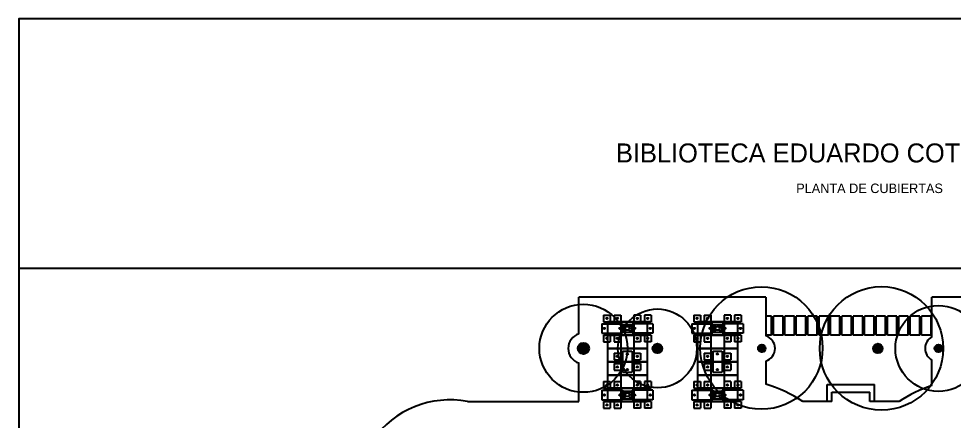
# Model space of a CAD drawing. Extents: x 223.6 to 320.1, y 119.4 to 181.7.
# Drawn here: x 223.62 to 272.9, y 160.48 to 181.67 of the extents above; entities that cross this region are included whole.
import ezdxf

# ---------------------------------------------------------------- set-up
doc = ezdxf.new("R2010")
doc.units = 0
doc.linetypes.add('HIDDEN', pattern=[9.525, 6.35, -3.175])
doc.layers.get('0').update_dxf_attribs({"linetype": 'CONTINUOUS'})
for name, color, linetype in [('ARBOLES', 3, 'CONTINUOUS'), ('EXTERIORES', 82, 'CONTINUOUS'), ('LETRA', 21, 'CONTINUOUS'), ('MBAJO', 7, 'CONTINUOUS'), ('MUEBAJO', 7, 'CONTINUOUS'), ('MUROBAJO', 4, 'CONTINUOUS'), ('MUROS', 5, 'CONTINUOUS'), ('PROYECCIONES', 253, 'HIDDEN'), ('ROTULO', 12, 'CONTINUOUS')]:
    doc.layers.add(name, color=color, linetype=linetype)
doc.styles.add('STYLE2', font='COMIC.TTF', dxfattribs={"height": 0.2})
pattern_1 = [(45, (-718.899153, -45.984702), (-0.0224506403, 0.0224506403), [])]

# ---------------------------------------------------------------- blocks, each defined once
blk = doc.blocks.new('CUBIERTASERCHA')
at = {"layer": 'EXTERIORES', "ltscale": 0.02}
for p, q in [((-1.05, 4.2), (-1.05, 0)), ((-1.05, 4.2), (1.05, 4.2)), ((-0.35, 4.2), (-0.35, 0)), ((0.35, 4.2), (0.35, 0)), ((1.05, 4.2), (1.05, 0)), ((-1.05, 3.5), (1.05, 3.5)), ((-1.05, 2.8), (1.05, 2.8)), ((-1.05, 2.1), (1.05, 2.1)), ((-1.05, 1.4), (1.05, 1.4)), ((-1.05, 0.7), (1.05, 0.7)), ((-1.05, 0), (1.05, 0))]:
    blk.add_line(p, q, dxfattribs=at)
blk = doc.blocks.new('PASO')
at = {"layer": 'EXTERIORES', "ltscale": 0.02}
for p, q in [((0, 0), (0, 1)), ((0.5, 0), (0.5, 1))]:
    blk.add_line(p, q, dxfattribs=at)
at = {"layer": 'EXTERIORES', "linetype": 'CONTINUOUS'}
for p, q in [((0.5, 1), (0, 1)), ((0.5, 0), (0, 0))]:
    blk.add_line(p, q, dxfattribs=at)
blk = doc.blocks.new('TERRASA')
at = {"layer": 'MBAJO', "linetype": 'CONTINUOUS'}
for p, q in [((0.85, 4.05), (0.85, 3.65)), ((1.25, 4.05), (1.25, 3.65)), ((0.85, 0.55), (0.85, 0.15)), ((1.25, 0.55), (1.25, 0.15))]:
    blk.add_line(p, q, dxfattribs=at)
at = {"layer": 'MUEBAJO', "linetype": 'CONTINUOUS'}
for p, q in [((0.85, 4.05), (0.974, 3.926)), ((0.85, 4.05), (1.25, 4.05)), ((1.25, 4.05), (1.126, 3.926)), ((0.985, 3.785), (0.85, 3.65)), ((0.85, 3.65), (1.25, 3.65)), ((1.115, 3.785), (1.25, 3.65)), ((0.85, 0.55), (1.25, 0.55)), ((0.85, 0.55), (0.974, 0.426)), ((1.25, 0.55), (1.126, 0.426)), ((0.985, 0.285), (0.85, 0.15)), ((0.85, 0.15), (1.25, 0.15)), ((1.115, 0.285), (1.25, 0.15))]:
    blk.add_line(p, q, dxfattribs=at)
at = {"layer": 'MUROBAJO', "linetype": 'CONTINUOUS'}
for p, q in [((-0.2, 4.55), (-0.2, 4.2)), ((-0.2, 4.55), (0.15, 4.55)), ((0.15, 4.55), (0.15, 4.2)), ((0.35, 4.55), (0.7, 4.55)), ((0.35, 4.55), (0.35, 4.2)), ((0.7, 4.55), (0.7, 4.2)), ((1.75, 4.55), (1.4, 4.55)), ((1.4, 4.55), (1.4, 4.2)), ((1.75, 4.55), (1.75, 4.2)), ((1.75, 4.55), (1.75, 4.2)), ((2.3, 4.55), (1.95, 4.55)), ((1.95, 4.55), (1.95, 4.2)), ((2.3, 4.55), (2.3, 4.2)), ((-0.3, 4.1), (-0.3, 3.6)), ((-0.3, 4.1), (0.8, 4.1)), ((-0.2, 4.2), (0.15, 4.2)), ((0.35, 4.2), (0.7, 4.2)), ((0.8, 4.1), (0.8, 3.6)), ((2.4, 4.1), (1.3, 4.1)), ((1.3, 4.1), (1.3, 3.6)), ((1.3, 4.1), (1.3, 3.6)), ((1.75, 4.2), (1.4, 4.2)), ((2.3, 4.2), (1.95, 4.2)), ((2.4, 4.1), (2.4, 3.6)), ((-0.3, 3.6), (0.8, 3.6)), ((-0.2, 3.5), (-0.2, 3.15)), ((-0.2, 3.5), (0.15, 3.5)), ((0.15, 3.5), (0.15, 3.15)), ((0.35, 3.5), (0.35, 3.15)), ((0.35, 3.5), (0.7, 3.5)), ((0.7, 3.5), (0.7, 3.15)), ((2.4, 3.6), (1.3, 3.6)), ((1.75, 3.5), (1.4, 3.5)), ((1.4, 3.5), (1.4, 3.15)), ((1.75, 3.5), (1.75, 3.15)), ((1.75, 3.5), (1.75, 3.15)), ((2.3, 3.5), (1.95, 3.5)), ((1.95, 3.5), (1.95, 3.15)), ((2.3, 3.5), (2.3, 3.15)), ((-0.2, 3.15), (0.15, 3.15)), ((0.35, 3.15), (0.7, 3.15)), ((1.75, 3.15), (1.4, 3.15)), ((2.3, 3.15), (1.95, 3.15)), ((0.35, 2.55), (0.35, 2.2)), ((0.35, 2.55), (0.7, 2.55)), ((0.7, 2.55), (0.7, 2.2)), ((0.8, 2.65), (0.8, 1.55)), ((0.8, 2.65), (1.285, 2.65)), ((1.3, 2.65), (1.3, 1.55)), ((1.4, 2.55), (1.75, 2.55)), ((1.4, 2.55), (1.4, 2.2)), ((1.75, 2.55), (1.75, 2.2)), ((0.35, 2.2), (0.7, 2.2)), ((0.35, 2), (0.7, 2)), ((0.35, 2), (0.7, 2)), ((0.35, 2), (0.35, 1.65)), ((0.7, 2), (0.7, 1.65)), ((1.4, 2.2), (1.75, 2.2)), ((1.4, 2), (1.75, 2)), ((1.4, 2), (1.75, 2)), ((1.4, 2), (1.4, 1.65)), ((1.75, 2), (1.75, 1.65)), ((0.35, 1.65), (0.7, 1.65)), ((0.8, 1.55), (1.3, 1.55)), ((0.8, 1.55), (1.3, 1.55)), ((1.4, 1.65), (1.75, 1.65)), ((-0.2, 1.05), (0.15, 1.05)), ((-0.2, 1.05), (-0.2, 0.7)), ((0.15, 1.05), (0.15, 0.7)), ((0.35, 1.05), (0.35, 0.7)), ((0.35, 1.05), (0.35, 0.7)), ((0.35, 1.05), (0.7, 1.05)), ((0.7, 1.05), (0.7, 0.7)), ((1.4, 1.05), (1.4, 0.7)), ((1.75, 1.05), (1.4, 1.05)), ((1.75, 1.05), (1.75, 0.7)), ((1.75, 1.05), (1.75, 0.7)), ((2.3, 1.05), (1.95, 1.05)), ((1.95, 1.05), (1.95, 0.7)), ((2.3, 1.05), (2.3, 0.7)), ((-0.3, 0.6), (-0.3, 0.1)), ((-0.3, 0.6), (0.8, 0.6)), ((-0.2, 0.7), (0.15, 0.7)), ((0.35, 0.7), (0.7, 0.7)), ((0.8, 0.6), (0.8, 0.1)), ((2.4, 0.6), (1.3, 0.6)), ((1.3, 0.6), (1.3, 0.1)), ((1.3, 0.6), (1.3, 0.1)), ((1.75, 0.7), (1.4, 0.7)), ((2.3, 0.7), (1.95, 0.7)), ((2.4, 0.6), (2.4, 0.1)), ((-0.3, 0.1), (0.8, 0.1)), ((2.4, 0.1), (1.3, 0.1)), ((-0.2, 0), (-0.2, -0.35)), ((-0.2, 0), (0.15, 0)), ((-0.2, -0.35), (0.15, -0.35)), ((0.15, 0), (0.15, -0.35)), ((0.35, 0), (0.35, -0.35)), ((0.35, 0), (0.35, -0.35)), ((0.35, 0), (0.7, 0)), ((0.35, -0.35), (0.7, -0.35)), ((0.7, 0), (0.7, -0.35)), ((1.4, 0), (1.4, -0.35)), ((1.75, 0), (1.4, 0)), ((1.75, -0.35), (1.4, -0.35)), ((1.75, 0), (1.75, -0.35)), ((1.75, 0), (1.75, -0.35)), ((2.3, 0), (1.95, 0)), ((1.95, 0), (1.95, -0.35)), ((2.3, -0.35), (1.95, -0.35)), ((2.3, 0), (2.3, -0.35))]:
    blk.add_line(p, q, dxfattribs=at)
at = {"layer": 'MUROS', "linetype": 'CONTINUOUS'}
for centre, radius in [((-0.025, 4.375), 0.0375), ((0.525, 4.375), 0.0375), ((1.05, 3.861), 0.1), ((1.575, 4.375), 0.0375), ((2.125, 4.375), 0.0375), ((-0.163, 3.85), 0.0375), ((0.663, 3.85), 0.0375), ((1.437, 3.85), 0.0375), ((2.262, 3.85), 0.0375), ((-0.025, 3.325), 0.0375), ((0.525, 3.325), 0.0375), ((1.575, 3.325), 0.0375), ((2.125, 3.325), 0.0375), ((1.05, 2.513), 0.0375), ((0.525, 2.375), 0.0375), ((1.575, 2.375), 0.0375), ((0.525, 1.825), 0.0375), ((1.05, 1.687), 0.0375), ((1.575, 1.825), 0.0375), ((-0.025, 0.875), 0.0375), ((0.525, 0.875), 0.0375), ((1.575, 0.875), 0.0375), ((2.125, 0.875), 0.0375), ((-0.163, 0.35), 0.0375), ((0.663, 0.35), 0.0375), ((1.05, 0.361), 0.1), ((1.437, 0.35), 0.0375), ((2.262, 0.35), 0.0375), ((-0.025, -0.175), 0.0375), ((0.525, -0.175), 0.0375), ((1.575, -0.175), 0.0375), ((2.125, -0.175), 0.0375)]:
    blk.add_circle(centre, radius, dxfattribs=at)
at = {"layer": 'PROYECCIONES', "linetype": 'CONTINUOUS'}
for p, q in [((0, 4.2), (0, 0)), ((2.1, 4.2), (0, 4.2)), ((0.7, 4.2), (0.7, 0)), ((1.4, 4.2), (1.4, 0)), ((2.1, 4.2), (2.1, 0)), ((2.1, 3.5), (0, 3.5)), ((2.1, 2.8), (0, 2.8)), ((2.1, 2.1), (0, 2.1)), ((2.1, 1.4), (0, 1.4)), ((2.1, 0.7), (0, 0.7)), ((2.1, 0), (0, 0))]:
    blk.add_line(p, q, dxfattribs=at)
blk = doc.blocks.new('A$C3D474BFC')
at = {"layer": 'ARBOLES', "linetype": 'CONTINUOUS'}
h = blk.add_hatch(dxfattribs=at)
h.set_pattern_fill('ANSI31', color=256, scale=0.01, angle=360, style=0)
h.set_pattern_definition(pattern_1)
h.paths.add_polyline_path([(29.743, 45.267), (29.743, 44.967), (30.043, 44.967, 0.414214)])
h.paths.add_polyline_path([(29.743, 45.267, 0.414214), (29.443, 44.967), (29.743, 44.967)])
h.paths.add_polyline_path([(29.743, 44.967), (29.443, 44.967, 0.414214), (29.743, 44.667)])
h.paths.add_polyline_path([(30.043, 44.967), (29.743, 44.967), (29.743, 44.667, 0.414214)])
h = blk.add_hatch(dxfattribs=at)
h.set_pattern_fill('ANSI31', color=256, scale=0.01, angle=360, style=0)
h.set_pattern_definition(pattern_1)
h.paths.add_polyline_path([(33.643, 45.217, 0.414214), (33.393, 44.967), (33.643, 44.967)])
h.paths.add_polyline_path([(33.643, 45.217), (33.643, 44.967), (33.893, 44.967, 0.414214)])
h.paths.add_polyline_path([(33.893, 44.967), (33.643, 44.967), (33.643, 44.717, 0.414214)])
h.paths.add_polyline_path([(33.643, 44.967), (33.393, 44.967, 0.414214), (33.643, 44.717)])
h = blk.add_hatch(dxfattribs=at)
h.set_pattern_fill('ANSI31', color=256, scale=0.01, angle=360, style=0)
h.set_pattern_definition(pattern_1)
h.paths.add_polyline_path([(39.343, 44.967), (39.143, 44.967), (39.143, 44.767, 0.414214)])
h.paths.add_polyline_path([(39.143, 45.167), (39.143, 44.967), (39.343, 44.967, 0.414214)])
h.paths.add_polyline_path([(39.143, 45.167, 0.414214), (38.943, 44.967), (39.143, 44.967)])
h.paths.add_polyline_path([(39.143, 44.967), (38.943, 44.967, 0.414214), (39.143, 44.767)])
h = blk.add_hatch(dxfattribs=at)
h.set_pattern_fill('ANSI31', color=256, scale=0.01, angle=360, style=0)
h.set_pattern_definition(pattern_1)
h.paths.add_polyline_path([(45.507, 44.967), (45.243, 44.967), (45.243, 44.717, 0.431411)])
h.paths.add_polyline_path([(45.243, 45.216), (45.243, 44.967), (45.507, 44.967, 0.431411)])
h.paths.add_polyline_path([(45.243, 45.216, 0.397223), (45.007, 44.967), (45.243, 44.967)])
h.paths.add_polyline_path([(45.243, 44.967), (45.007, 44.967, 0.397223), (45.243, 44.717)])
h = blk.add_hatch(dxfattribs=at)
h.set_pattern_fill('ANSI31', color=256, scale=0.01, angle=360, style=0)
h.set_pattern_definition(pattern_1)
h.paths.add_polyline_path([(48.443, 45.167), (48.443, 44.967), (48.643, 44.967, 0.414214)])
h.paths.add_polyline_path([(48.443, 45.167, 0.414214), (48.243, 44.967), (48.443, 44.967)])
h.paths.add_polyline_path([(48.443, 44.967), (48.243, 44.967, 0.414214), (48.443, 44.767)])
h.paths.add_polyline_path([(48.643, 44.967), (48.443, 44.967), (48.443, 44.767, 0.414214)])
for centre, radius in [((39.124, 44.985), 3.223), ((45.444, 44.967), 3.251), ((29.743, 44.972), 2.316), ((33.643, 44.967), 2.076), ((48.443, 44.964), 2.263), ((29.743, 44.967), 0.3), ((33.643, 44.967), 0.25), ((39.143, 44.967), 0.2), ((45.257, 44.967), 0.25), ((48.443, 44.967), 0.2)]:
    blk.add_circle(centre, radius, dxfattribs=at)
at = {"layer": 'EXTERIORES'}
for p, q in [((79.59, 49.167), (0, 49.167)), ((42.585, 42.167), (42.585, 43.067)), ((45.085, 42.167), (45.085, 43.067)), ((42.835, 42.167), (42.835, 42.667)), ((44.835, 42.167), (44.835, 42.667))]:
    blk.add_line(p, q, dxfattribs=at)
at = {"layer": 'EXTERIORES', "linetype": 'CONTINUOUS'}
for p, q in [((33.608, 47.667), (29.508, 47.667)), ((39.358, 47.667), (33.171, 47.667)), ((39.358, 47.667), (39.358, 45.633)), ((57.953, 47.667), (48.103, 47.667)), ((39.66, 46.667), (39.358, 46.667)), ((39.66, 45.667), (39.358, 45.667)), ((39.358, 44.301), (39.358, 43.079))]:
    blk.add_line(p, q, dxfattribs=at)
at = {"layer": 'EXTERIORES', "ltscale": 0.02}
for p, q in [((29.508, 45.732), (29.508, 47.667)), ((48.103, 45.579), (48.103, 47.667)), ((39.66, 45.667), (39.66, 46.667)), ((48.103, 43.014), (48.103, 44.355)), ((29.508, 42.167), (29.508, 44.202)), ((42.585, 43.067), (45.085, 43.067)), ((42.835, 42.667), (44.835, 42.667)), ((23.643, 42.167), (29.508, 42.167)), ((42.835, 42.167), (41.301, 42.167)), ((46.37, 42.167), (44.835, 42.167))]:
    blk.add_line(p, q, dxfattribs=at)
at = {"layer": 'EXTERIORES', "linetype": 'CONTINUOUS'}
for centre, radius, start, end in [((29.743, 44.967), 0.8, 107.0227, 252.9773), ((39.143, 44.967), 0.7, 287.956, 72.044), ((48.443, 44.967), 0.7, 119.0593, 240.9407)]:
    blk.add_arc(centre, radius, start, end, dxfattribs=at)
at = {"layer": 'EXTERIORES'}
for centre, start, end in [((37.413, 36.413), 55.95, 73.7335), ((50.258, 36.413), 108.0798, 124.05)]:
    blk.add_arc(centre, 6.944, start, end, dxfattribs=at)
at = {"layer": 'EXTERIORES', "ltscale": 0.02}
blk.add_arc((22.702, 37.306), 4.951, 79.0434, 144.8298, dxfattribs=at)
at = {"layer": 'ROTULO', "color": 5, "ltscale": 0.5}
blk.add_lwpolyline([(96.5, 0), (96.5, 62.318), (0, 62.318), (0, 0)], close=True, dxfattribs=at)
at = {"layer": 'EXTERIORES', "ltscale": 0.02}
for name, p in [('TERRASA', (31.008, 42.167)), ('CUBIERTASERCHA', (32.058, 42.167)), ('TERRASA', (35.758, 42.167)), ('CUBIERTASERCHA', (36.808, 42.167)), ('PASO', (39.76, 45.667)), ('PASO', (40.36, 45.667)), ('PASO', (40.96, 45.667)), ('PASO', (41.56, 45.667)), ('PASO', (42.16, 45.667)), ('PASO', (42.76, 45.667)), ('PASO', (43.36, 45.667)), ('PASO', (43.96, 45.667)), ('PASO', (44.56, 45.667)), ('PASO', (45.16, 45.667)), ('PASO', (45.76, 45.667)), ('PASO', (46.36, 45.667)), ('PASO', (46.96, 45.667)), ('PASO', (47.56, 45.667))]:
    blk.add_blockref(name, p, dxfattribs=at)
at = {"layer": 'LETRA', "color": 104, "linetype": 'CONTINUOUS', "insert": (31.463, 55.755), "char_height": 1, "width": 51.8765, "attachment_point": 1, "style": 'STYLE2'}
blk.add_mtext('BIBLIOTECA EDUARDO COTE LAMUS', dxfattribs=at)
at = {"layer": 'LETRA', "linetype": 'CONTINUOUS', "insert": (40.955, 53.643), "char_height": 0.5, "width": 30.0424, "attachment_point": 1, "style": 'STYLE2'}
blk.add_mtext('\\C1;PLANTA DE CUBIERTAS', dxfattribs=at)

msp = doc.modelspace()

# ---------------------------------------------------------------- block references
msp.add_blockref('A$C3D474BFC', (223.616, 119.351))

doc.saveas('drawing.dxf')
